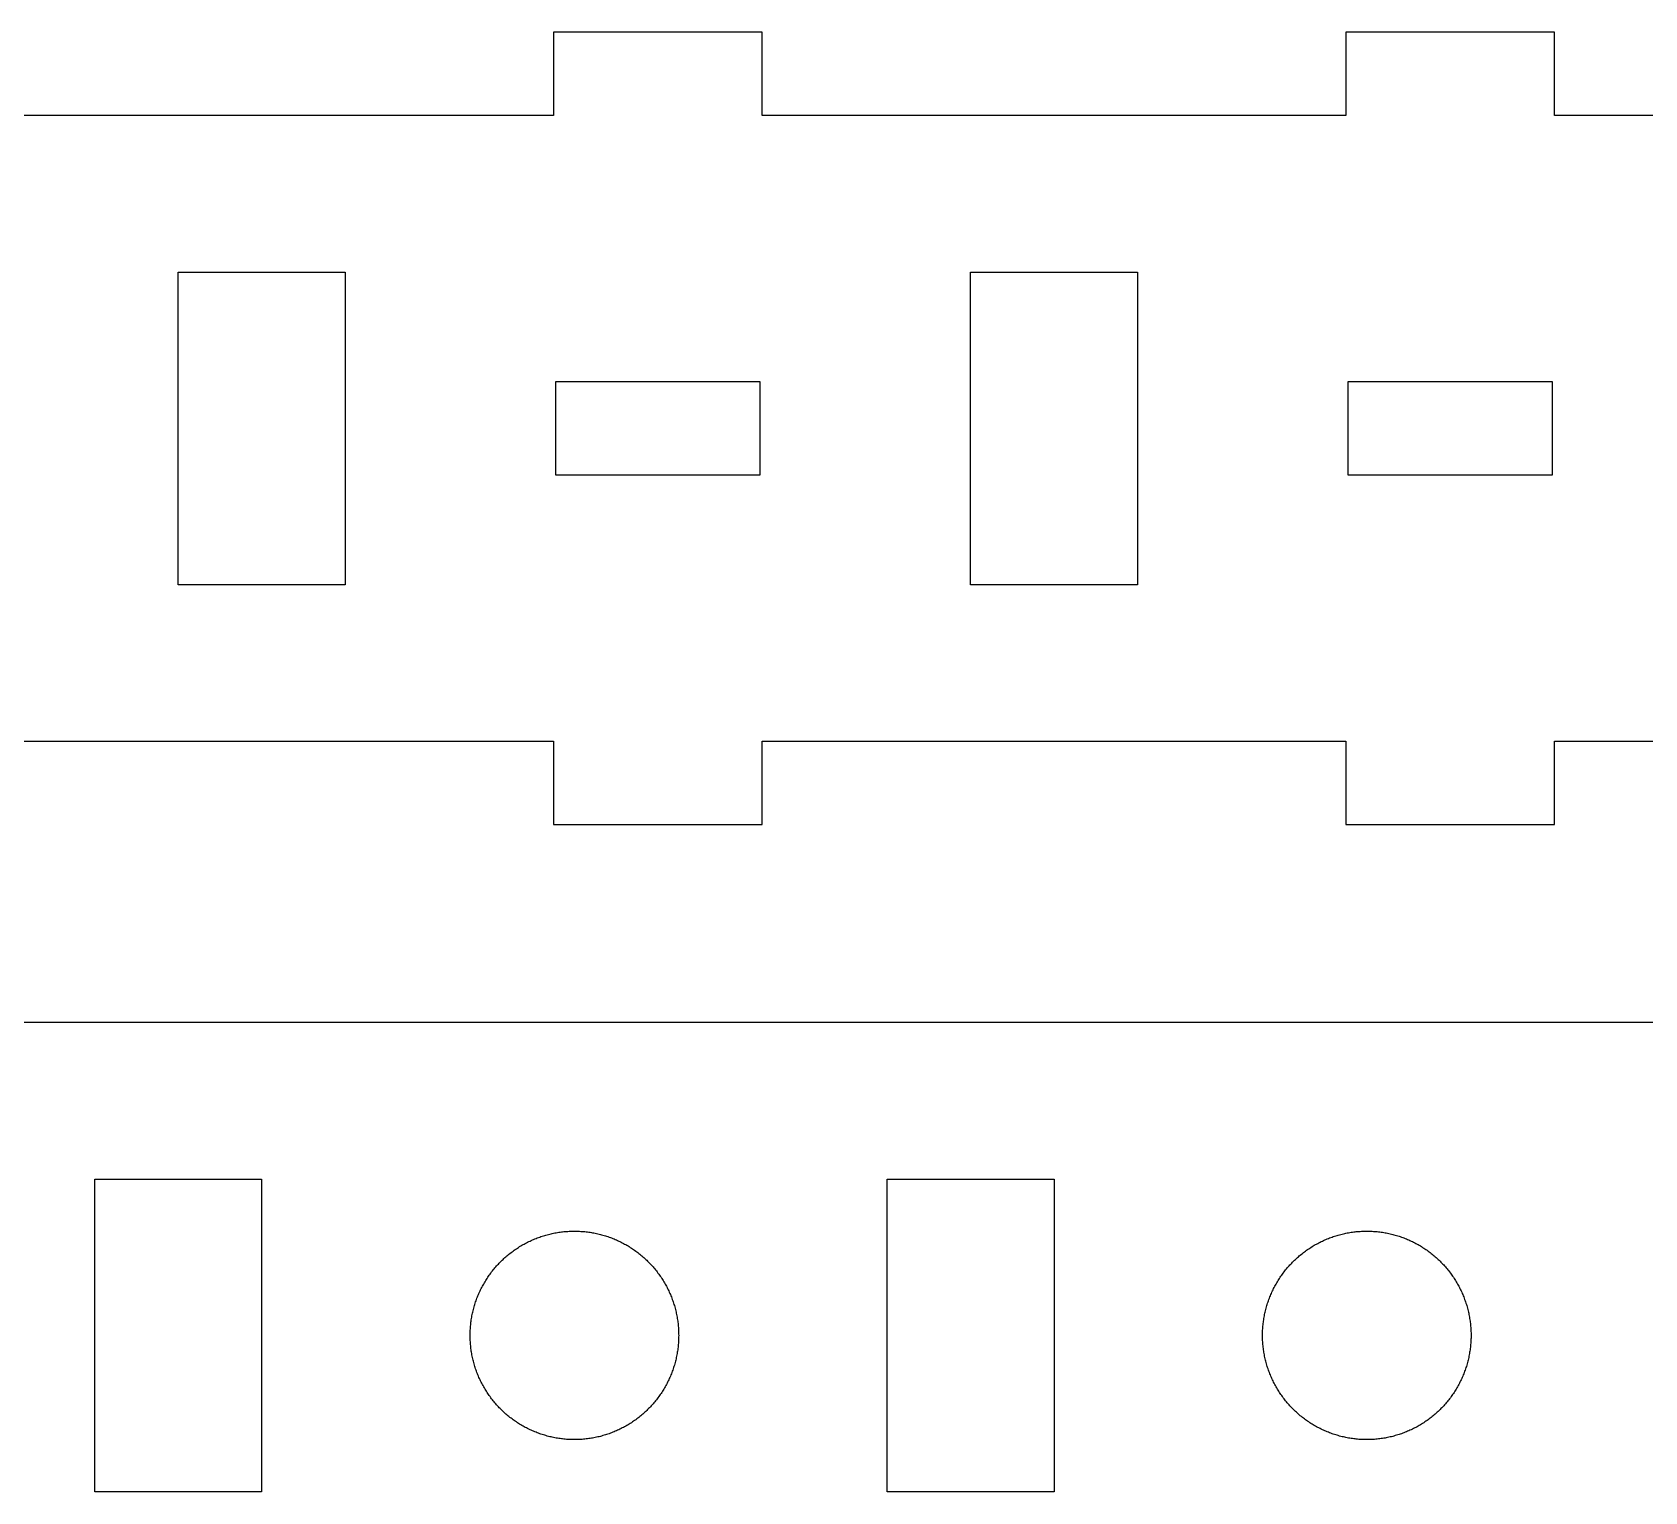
# Model space of a CAD drawing. Header units: metres. Extents: x -160 to 479, y -45 to 506.
# Drawn here: x -11 to 66.3, y 163.5 to 233.5 of the extents above; entities that cross this region are included whole.
import ezdxf

# ---------------------------------------------------------------- set-up
doc = ezdxf.new("R2010")
doc.units = ezdxf.units.M

msp = doc.modelspace()

# ---------------------------------------------------------------- linework, layer by layer
for p, q in [((24, 233.5), (14, 233.5)), ((14, 233.5), (14, 229.5)), ((24, 229.5), (24, 233.5)), ((62, 233.5), (52, 233.5)), ((52, 233.5), (52, 229.5)), ((62, 229.5), (62, 233.5)), ((14, 229.5), (-14, 229.5)), ((52, 229.5), (24, 229.5)), ((90, 229.5), (62, 229.5)), ((-4, 207), (-4, 222)), ((-4, 222), (4, 222)), ((4, 222), (4, 207)), ((34, 207), (34, 222)), ((34, 222), (42, 222)), ((42, 222), (42, 207)), ((14.11, 212.255), (14.11, 216.745)), ((14.11, 216.745), (23.89, 216.745)), ((23.89, 216.745), (23.89, 212.255)), ((52.11, 212.255), (52.11, 216.745)), ((52.11, 216.745), (61.89, 216.745)), ((61.89, 216.745), (61.89, 212.255)), ((23.89, 212.255), (14.11, 212.255)), ((61.89, 212.255), (52.11, 212.255)), ((4, 207), (-4, 207)), ((42, 207), (34, 207)), ((-14, 199.5), (14, 199.5)), ((14, 199.5), (14, 195.5)), ((24, 195.5), (24, 199.5)), ((24, 199.5), (52, 199.5)), ((52, 199.5), (52, 195.5)), ((62, 195.5), (62, 199.5)), ((62, 199.5), (90, 199.5)), ((14, 195.5), (24, 195.5)), ((52, 195.5), (62, 195.5)), ((152, 186), (-160, 186)), ((-8, 163.5), (-8, 178.5)), ((-8, 178.5), (0, 178.5)), ((0, 178.5), (0, 163.5)), ((30, 163.5), (30, 178.5)), ((30, 178.5), (38, 178.5)), ((38, 178.5), (38, 163.5)), ((12.8711, 175.524), (12.9281, 175.551)), ((12.9281, 175.551), (12.9855, 175.576)), ((12.9855, 175.576), (13.0431, 175.601)), ((13.0431, 175.601), (13.1011, 175.625)), ((13.1011, 175.625), (13.1594, 175.649)), ((13.1594, 175.649), (13.2179, 175.672)), ((13.2179, 175.672), (13.2768, 175.694)), ((13.2768, 175.694), (13.3359, 175.715)), ((13.3359, 175.715), (13.3953, 175.735)), ((13.3953, 175.735), (13.4549, 175.755)), ((13.4549, 175.755), (13.5148, 175.774)), ((13.5148, 175.774), (13.5749, 175.793)), ((13.5749, 175.793), (13.6352, 175.81)), ((13.6352, 175.81), (13.6958, 175.827)), ((13.6958, 175.827), (13.7565, 175.843)), ((13.7565, 175.843), (13.8175, 175.858)), ((13.8175, 175.858), (13.8786, 175.873)), ((13.8786, 175.873), (13.94, 175.886)), ((13.94, 175.886), (14.0014, 175.899)), ((14.0014, 175.899), (14.0631, 175.911)), ((14.0631, 175.911), (14.1249, 175.923)), ((14.1249, 175.923), (14.1868, 175.933)), ((14.1868, 175.933), (14.2489, 175.943)), ((14.2489, 175.943), (14.311, 175.952)), ((14.311, 175.952), (14.3733, 175.961)), ((14.3733, 175.961), (14.4357, 175.968)), ((14.4357, 175.968), (14.4982, 175.975)), ((14.4982, 175.975), (14.5607, 175.981)), ((14.5607, 175.981), (14.6234, 175.986)), ((14.6234, 175.986), (14.686, 175.99)), ((14.686, 175.99), (14.7488, 175.994)), ((14.7488, 175.994), (14.8115, 175.996)), ((14.8115, 175.996), (14.8743, 175.998)), ((14.8743, 175.998), (14.9372, 176)), ((14.9372, 176), (15, 176)), ((15, 176), (15.0628, 176)), ((15.0628, 176), (15.1256, 175.998)), ((15.1256, 175.998), (15.1884, 175.996)), ((15.1884, 175.996), (15.2512, 175.994)), ((15.2512, 175.994), (15.3139, 175.99)), ((15.3139, 175.99), (15.3766, 175.986)), ((15.3766, 175.986), (15.4393, 175.981)), ((15.4393, 175.981), (15.5018, 175.975)), ((15.5018, 175.975), (15.5643, 175.968)), ((15.5643, 175.968), (15.6267, 175.961)), ((15.6267, 175.961), (15.6889, 175.952)), ((15.6889, 175.952), (15.7511, 175.943)), ((15.7511, 175.943), (15.8132, 175.933)), ((15.8132, 175.933), (15.8751, 175.923)), ((15.8751, 175.923), (15.9369, 175.911)), ((15.9369, 175.911), (15.9985, 175.899)), ((15.9985, 175.899), (16.06, 175.886)), ((16.06, 175.886), (16.1214, 175.873)), ((16.1214, 175.873), (16.1825, 175.858)), ((16.1825, 175.858), (16.2434, 175.843)), ((16.2434, 175.843), (16.3042, 175.827)), ((16.3042, 175.827), (16.3647, 175.81)), ((16.3647, 175.81), (16.4251, 175.793)), ((16.4251, 175.793), (16.4852, 175.774)), ((16.4852, 175.774), (16.5451, 175.755)), ((16.5451, 175.755), (16.6047, 175.735)), ((16.6047, 175.735), (16.6641, 175.715)), ((16.6641, 175.715), (16.7232, 175.694)), ((16.7232, 175.694), (16.7821, 175.672)), ((16.7821, 175.672), (16.8406, 175.649)), ((16.8406, 175.649), (16.8989, 175.625)), ((16.8989, 175.625), (16.9569, 175.601)), ((16.9569, 175.601), (17.0145, 175.576)), ((17.0145, 175.576), (17.0719, 175.551)), ((17.0719, 175.551), (17.1289, 175.524)), ((50.8711, 175.524), (50.9281, 175.551)), ((50.9281, 175.551), (50.9855, 175.576)), ((50.9855, 175.576), (51.0431, 175.601)), ((51.0431, 175.601), (51.1011, 175.625)), ((51.1011, 175.625), (51.1594, 175.649)), ((51.1594, 175.649), (51.2179, 175.672)), ((51.2179, 175.672), (51.2768, 175.694)), ((51.2768, 175.694), (51.3359, 175.715)), ((51.3359, 175.715), (51.3953, 175.735)), ((51.3953, 175.735), (51.4549, 175.755)), ((51.4549, 175.755), (51.5148, 175.774)), ((51.5148, 175.774), (51.5749, 175.793)), ((51.5749, 175.793), (51.6352, 175.81)), ((51.6352, 175.81), (51.6958, 175.827)), ((51.6958, 175.827), (51.7565, 175.843)), ((51.7565, 175.843), (51.8175, 175.858)), ((51.8175, 175.858), (51.8786, 175.873)), ((51.8786, 175.873), (51.94, 175.886)), ((51.94, 175.886), (52.0014, 175.899)), ((52.0014, 175.899), (52.0631, 175.911)), ((52.0631, 175.911), (52.1249, 175.923)), ((52.1249, 175.923), (52.1868, 175.933)), ((52.1868, 175.933), (52.2489, 175.943)), ((52.2489, 175.943), (52.311, 175.952)), ((52.311, 175.952), (52.3733, 175.961)), ((52.3733, 175.961), (52.4357, 175.968)), ((52.4357, 175.968), (52.4982, 175.975)), ((52.4982, 175.975), (52.5607, 175.981)), ((52.5607, 175.981), (52.6234, 175.986)), ((52.6234, 175.986), (52.686, 175.99)), ((52.686, 175.99), (52.7488, 175.994)), ((52.7488, 175.994), (52.8115, 175.996)), ((52.8115, 175.996), (52.8743, 175.998)), ((52.8743, 175.998), (52.9372, 176)), ((52.9372, 176), (53, 176)), ((53, 176), (53.0628, 176)), ((53.0628, 176), (53.1256, 175.998)), ((53.1256, 175.998), (53.1884, 175.996)), ((53.1884, 175.996), (53.2512, 175.994)), ((53.2512, 175.994), (53.3139, 175.99)), ((53.3139, 175.99), (53.3766, 175.986)), ((53.3766, 175.986), (53.4393, 175.981)), ((53.4393, 175.981), (53.5018, 175.975)), ((53.5018, 175.975), (53.5643, 175.968)), ((53.5643, 175.968), (53.6267, 175.961)), ((53.6267, 175.961), (53.6889, 175.952)), ((53.6889, 175.952), (53.7511, 175.943)), ((53.7511, 175.943), (53.8132, 175.933)), ((53.8132, 175.933), (53.8751, 175.923)), ((53.8751, 175.923), (53.9369, 175.911)), ((53.9369, 175.911), (53.9985, 175.899)), ((53.9985, 175.899), (54.06, 175.886)), ((54.06, 175.886), (54.1214, 175.873)), ((54.1214, 175.873), (54.1825, 175.858)), ((54.1825, 175.858), (54.2434, 175.843)), ((54.2434, 175.843), (54.3042, 175.827)), ((54.3042, 175.827), (54.3647, 175.81)), ((54.3647, 175.81), (54.4251, 175.793)), ((54.4251, 175.793), (54.4852, 175.774)), ((54.4852, 175.774), (54.5451, 175.755)), ((54.5451, 175.755), (54.6047, 175.735)), ((54.6047, 175.735), (54.6641, 175.715)), ((54.6641, 175.715), (54.7232, 175.694)), ((54.7232, 175.694), (54.7821, 175.672)), ((54.7821, 175.672), (54.8406, 175.649)), ((54.8406, 175.649), (54.8989, 175.625)), ((54.8989, 175.625), (54.9569, 175.601)), ((54.9569, 175.601), (55.0145, 175.576)), ((55.0145, 175.576), (55.0719, 175.551)), ((55.0719, 175.551), (55.1289, 175.524)), ((11.6699, 174.73), (11.7171, 174.771)), ((11.7171, 174.771), (11.7647, 174.812)), ((11.7647, 174.812), (11.8129, 174.853)), ((11.8129, 174.853), (11.8615, 174.892)), ((11.8615, 174.892), (11.9107, 174.931)), ((11.9107, 174.931), (11.9603, 174.97)), ((11.9603, 174.97), (12.0105, 175.008)), ((12.0105, 175.008), (12.0611, 175.045)), ((12.0611, 175.045), (12.1121, 175.082)), ((12.1121, 175.082), (12.1637, 175.118)), ((12.1637, 175.118), (12.2156, 175.153)), ((12.2156, 175.153), (12.268, 175.188)), ((12.268, 175.188), (12.3209, 175.222)), ((12.3209, 175.222), (12.3741, 175.255)), ((12.3741, 175.255), (12.4278, 175.288)), ((12.4278, 175.288), (12.4819, 175.32)), ((12.4819, 175.32), (12.5364, 175.351)), ((12.5364, 175.351), (12.5912, 175.382)), ((12.5912, 175.382), (12.6465, 175.411)), ((12.6465, 175.411), (12.7021, 175.441)), ((12.7021, 175.441), (12.7581, 175.469)), ((12.7581, 175.469), (12.8144, 175.497)), ((12.8144, 175.497), (12.8711, 175.524)), ((17.1289, 175.524), (17.1856, 175.497)), ((17.1856, 175.497), (17.2419, 175.469)), ((17.2419, 175.469), (17.2979, 175.441)), ((17.2979, 175.441), (17.3535, 175.411)), ((17.3535, 175.411), (17.4088, 175.382)), ((17.4088, 175.382), (17.4636, 175.351)), ((17.4636, 175.351), (17.5181, 175.32)), ((17.5181, 175.32), (17.5722, 175.288)), ((17.5722, 175.288), (17.6259, 175.255)), ((17.6259, 175.255), (17.6791, 175.222)), ((17.6791, 175.222), (17.732, 175.188)), ((17.732, 175.188), (17.7844, 175.153)), ((17.7844, 175.153), (17.8363, 175.118)), ((17.8363, 175.118), (17.8879, 175.082)), ((17.8879, 175.082), (17.9389, 175.045)), ((17.9389, 175.045), (17.9895, 175.008)), ((17.9895, 175.008), (18.0396, 174.97)), ((18.0396, 174.97), (18.0893, 174.931)), ((18.0893, 174.931), (18.1384, 174.892)), ((18.1384, 174.892), (18.1871, 174.853)), ((18.1871, 174.853), (18.2353, 174.812)), ((18.2353, 174.812), (18.2829, 174.771)), ((18.2829, 174.771), (18.33, 174.73)), ((49.6699, 174.73), (49.7171, 174.771)), ((49.7171, 174.771), (49.7647, 174.812)), ((49.7647, 174.812), (49.8129, 174.853)), ((49.8129, 174.853), (49.8615, 174.892)), ((49.8615, 174.892), (49.9107, 174.931)), ((49.9107, 174.931), (49.9603, 174.97)), ((49.9603, 174.97), (50.0105, 175.008)), ((50.0105, 175.008), (50.0611, 175.045)), ((50.0611, 175.045), (50.1121, 175.082)), ((50.1121, 175.082), (50.1637, 175.118)), ((50.1637, 175.118), (50.2156, 175.153)), ((50.2156, 175.153), (50.268, 175.188)), ((50.268, 175.188), (50.3209, 175.222)), ((50.3209, 175.222), (50.3741, 175.255)), ((50.3741, 175.255), (50.4278, 175.288)), ((50.4278, 175.288), (50.4819, 175.32)), ((50.4819, 175.32), (50.5364, 175.351)), ((50.5364, 175.351), (50.5912, 175.382)), ((50.5912, 175.382), (50.6465, 175.411)), ((50.6465, 175.411), (50.7021, 175.441)), ((50.7021, 175.441), (50.7581, 175.469)), ((50.7581, 175.469), (50.8144, 175.497)), ((50.8144, 175.497), (50.8711, 175.524)), ((55.1289, 175.524), (55.1856, 175.497)), ((55.1856, 175.497), (55.2419, 175.469)), ((55.2419, 175.469), (55.2979, 175.441)), ((55.2979, 175.441), (55.3535, 175.411)), ((55.3535, 175.411), (55.4088, 175.382)), ((55.4088, 175.382), (55.4636, 175.351)), ((55.4636, 175.351), (55.5181, 175.32)), ((55.5181, 175.32), (55.5722, 175.288)), ((55.5722, 175.288), (55.6259, 175.255)), ((55.6259, 175.255), (55.6791, 175.222)), ((55.6791, 175.222), (55.732, 175.188)), ((55.732, 175.188), (55.7844, 175.153)), ((55.7844, 175.153), (55.8363, 175.118)), ((55.8363, 175.118), (55.8879, 175.082)), ((55.8879, 175.082), (55.9389, 175.045)), ((55.9389, 175.045), (55.9895, 175.008)), ((55.9895, 175.008), (56.0396, 174.97)), ((56.0396, 174.97), (56.0893, 174.931)), ((56.0893, 174.931), (56.1384, 174.892)), ((56.1384, 174.892), (56.1871, 174.853)), ((56.1871, 174.853), (56.2353, 174.812)), ((56.2353, 174.812), (56.2829, 174.771)), ((56.2829, 174.771), (56.33, 174.73)), ((10.9922, 173.99), (11.03, 174.04)), ((11.03, 174.04), (11.0686, 174.089)), ((11.0686, 174.089), (11.1077, 174.138)), ((11.1077, 174.138), (11.1474, 174.187)), ((11.1474, 174.187), (11.1878, 174.235)), ((11.1878, 174.235), (11.2287, 174.283)), ((11.2287, 174.283), (11.2703, 174.33)), ((11.2703, 174.33), (11.3124, 174.377)), ((11.3124, 174.377), (11.3551, 174.423)), ((11.3551, 174.423), (11.3985, 174.468)), ((11.3985, 174.468), (11.4423, 174.513)), ((11.4423, 174.513), (11.4867, 174.558)), ((11.4867, 174.558), (11.5317, 174.602)), ((11.5317, 174.602), (11.5773, 174.645)), ((11.5773, 174.645), (11.6233, 174.688)), ((11.6233, 174.688), (11.6699, 174.73)), ((18.33, 174.73), (18.3767, 174.688)), ((18.3767, 174.688), (18.4227, 174.645)), ((18.4227, 174.645), (18.4683, 174.602)), ((18.4683, 174.602), (18.5132, 174.558)), ((18.5132, 174.558), (18.5577, 174.513)), ((18.5577, 174.513), (18.6015, 174.468)), ((18.6015, 174.468), (18.6448, 174.423)), ((18.6448, 174.423), (18.6876, 174.377)), ((18.6876, 174.377), (18.7297, 174.33)), ((18.7297, 174.33), (18.7713, 174.283)), ((18.7713, 174.283), (18.8122, 174.235)), ((18.8122, 174.235), (18.8526, 174.187)), ((18.8526, 174.187), (18.8923, 174.138)), ((18.8923, 174.138), (18.9314, 174.089)), ((18.9314, 174.089), (18.9699, 174.04)), ((18.9699, 174.04), (19.0078, 173.99)), ((48.9922, 173.99), (49.03, 174.04)), ((49.03, 174.04), (49.0686, 174.089)), ((49.0686, 174.089), (49.1077, 174.138)), ((49.1077, 174.138), (49.1474, 174.187)), ((49.1474, 174.187), (49.1878, 174.235)), ((49.1878, 174.235), (49.2287, 174.283)), ((49.2287, 174.283), (49.2703, 174.33)), ((49.2703, 174.33), (49.3124, 174.377)), ((49.3124, 174.377), (49.3551, 174.423)), ((49.3551, 174.423), (49.3985, 174.468)), ((49.3985, 174.468), (49.4423, 174.513)), ((49.4423, 174.513), (49.4867, 174.558)), ((49.4867, 174.558), (49.5317, 174.602)), ((49.5317, 174.602), (49.5773, 174.645)), ((49.5773, 174.645), (49.6233, 174.688)), ((49.6233, 174.688), (49.6699, 174.73)), ((56.33, 174.73), (56.3767, 174.688)), ((56.3767, 174.688), (56.4227, 174.645)), ((56.4227, 174.645), (56.4683, 174.602)), ((56.4683, 174.602), (56.5132, 174.558)), ((56.5132, 174.558), (56.5577, 174.513)), ((56.5577, 174.513), (56.6015, 174.468)), ((56.6015, 174.468), (56.6448, 174.423)), ((56.6448, 174.423), (56.6876, 174.377)), ((56.6876, 174.377), (56.7297, 174.33)), ((56.7297, 174.33), (56.7713, 174.283)), ((56.7713, 174.283), (56.8122, 174.235)), ((56.8122, 174.235), (56.8526, 174.187)), ((56.8526, 174.187), (56.8923, 174.138)), ((56.8923, 174.138), (56.9314, 174.089)), ((56.9314, 174.089), (56.9699, 174.04)), ((56.9699, 174.04), (57.0078, 173.99)), ((10.503, 173.186), (10.5308, 173.242)), ((10.5308, 173.242), (10.5593, 173.298)), ((10.5593, 173.298), (10.5885, 173.354)), ((10.5885, 173.354), (10.6185, 173.409)), ((10.6185, 173.409), (10.6491, 173.464)), ((10.6491, 173.464), (10.6804, 173.518)), ((10.6804, 173.518), (10.7124, 173.572)), ((10.7124, 173.572), (10.745, 173.626)), ((10.745, 173.626), (10.7784, 173.679)), ((10.7784, 173.679), (10.8123, 173.732)), ((10.8123, 173.732), (10.847, 173.784)), ((10.847, 173.784), (10.8823, 173.836)), ((10.8823, 173.836), (10.9183, 173.888)), ((10.9183, 173.888), (10.9549, 173.939)), ((10.9549, 173.939), (10.9922, 173.99)), ((19.0078, 173.99), (19.0451, 173.939)), ((19.0451, 173.939), (19.0817, 173.888)), ((19.0817, 173.888), (19.1177, 173.836)), ((19.1177, 173.836), (19.153, 173.784)), ((19.153, 173.784), (19.1876, 173.732)), ((19.1876, 173.732), (19.2216, 173.679)), ((19.2216, 173.679), (19.255, 173.626)), ((19.255, 173.626), (19.2876, 173.572)), ((19.2876, 173.572), (19.3196, 173.518)), ((19.3196, 173.518), (19.3509, 173.464)), ((19.3509, 173.464), (19.3815, 173.409)), ((19.3815, 173.409), (19.4115, 173.354)), ((19.4115, 173.354), (19.4407, 173.298)), ((19.4407, 173.298), (19.4692, 173.242)), ((19.4692, 173.242), (19.497, 173.186)), ((48.503, 173.186), (48.5308, 173.242)), ((48.5308, 173.242), (48.5593, 173.298)), ((48.5593, 173.298), (48.5885, 173.354)), ((48.5885, 173.354), (48.6185, 173.409)), ((48.6185, 173.409), (48.6491, 173.464)), ((48.6491, 173.464), (48.6804, 173.518)), ((48.6804, 173.518), (48.7124, 173.572)), ((48.7124, 173.572), (48.745, 173.626)), ((48.745, 173.626), (48.7784, 173.679)), ((48.7784, 173.679), (48.8123, 173.732)), ((48.8123, 173.732), (48.847, 173.784)), ((48.847, 173.784), (48.8823, 173.836)), ((48.8823, 173.836), (48.9183, 173.888)), ((48.9183, 173.888), (48.9549, 173.939)), ((48.9549, 173.939), (48.9922, 173.99)), ((57.0078, 173.99), (57.0451, 173.939)), ((57.0451, 173.939), (57.0817, 173.888)), ((57.0817, 173.888), (57.1177, 173.836)), ((57.1177, 173.836), (57.153, 173.784)), ((57.153, 173.784), (57.1876, 173.732)), ((57.1876, 173.732), (57.2216, 173.679)), ((57.2216, 173.679), (57.255, 173.626)), ((57.255, 173.626), (57.2876, 173.572)), ((57.2876, 173.572), (57.3196, 173.518)), ((57.3196, 173.518), (57.3509, 173.464)), ((57.3509, 173.464), (57.3815, 173.409)), ((57.3815, 173.409), (57.4115, 173.354)), ((57.4115, 173.354), (57.4407, 173.298)), ((57.4407, 173.298), (57.4692, 173.242)), ((57.4692, 173.242), (57.497, 173.186)), ((10.2074, 172.425), (10.2257, 172.485)), ((10.2257, 172.485), (10.2447, 172.545)), ((10.2447, 172.545), (10.2645, 172.605)), ((10.2645, 172.605), (10.285, 172.664)), ((10.285, 172.664), (10.3063, 172.723)), ((10.3063, 172.723), (10.3284, 172.782)), ((10.3284, 172.782), (10.3511, 172.841)), ((10.3511, 172.841), (10.3746, 172.899)), ((10.3746, 172.899), (10.3988, 172.957)), ((10.3988, 172.957), (10.4238, 173.015)), ((10.4238, 173.015), (10.4495, 173.072)), ((10.4495, 173.072), (10.4759, 173.129)), ((10.4759, 173.129), (10.503, 173.186)), ((19.497, 173.186), (19.5241, 173.129)), ((19.5241, 173.129), (19.5505, 173.072)), ((19.5505, 173.072), (19.5762, 173.015)), ((19.5762, 173.015), (19.6012, 172.957)), ((19.6012, 172.957), (19.6254, 172.899)), ((19.6254, 172.899), (19.6489, 172.841)), ((19.6489, 172.841), (19.6716, 172.782)), ((19.6716, 172.782), (19.6937, 172.723)), ((19.6937, 172.723), (19.715, 172.664)), ((19.715, 172.664), (19.7355, 172.605)), ((19.7355, 172.605), (19.7553, 172.545)), ((19.7553, 172.545), (19.7743, 172.485)), ((19.7743, 172.485), (19.7926, 172.425)), ((48.2074, 172.425), (48.2257, 172.485)), ((48.2257, 172.485), (48.2447, 172.545)), ((48.2447, 172.545), (48.2645, 172.605)), ((48.2645, 172.605), (48.285, 172.664)), ((48.285, 172.664), (48.3063, 172.723)), ((48.3063, 172.723), (48.3284, 172.782)), ((48.3284, 172.782), (48.3511, 172.841)), ((48.3511, 172.841), (48.3746, 172.899)), ((48.3746, 172.899), (48.3988, 172.957)), ((48.3988, 172.957), (48.4238, 173.015)), ((48.4238, 173.015), (48.4495, 173.072)), ((48.4495, 173.072), (48.4759, 173.129)), ((48.4759, 173.129), (48.503, 173.186)), ((57.497, 173.186), (57.5241, 173.129)), ((57.5241, 173.129), (57.5505, 173.072)), ((57.5505, 173.072), (57.5762, 173.015)), ((57.5762, 173.015), (57.6012, 172.957)), ((57.6012, 172.957), (57.6254, 172.899)), ((57.6254, 172.899), (57.6489, 172.841)), ((57.6489, 172.841), (57.6716, 172.782)), ((57.6716, 172.782), (57.6937, 172.723)), ((57.6937, 172.723), (57.715, 172.664)), ((57.715, 172.664), (57.7355, 172.605)), ((57.7355, 172.605), (57.7553, 172.545)), ((57.7553, 172.545), (57.7743, 172.485)), ((57.7743, 172.485), (57.7926, 172.425)), ((10.0394, 171.627), (10.0477, 171.689)), ((10.0477, 171.689), (10.0567, 171.751)), ((10.0567, 171.751), (10.0666, 171.813)), ((10.0666, 171.813), (10.0772, 171.875)), ((10.0772, 171.875), (10.0886, 171.937)), ((10.0886, 171.937), (10.1007, 171.999)), ((10.1007, 171.999), (10.1136, 172.06)), ((10.1136, 172.06), (10.1274, 172.121)), ((10.1274, 172.121), (10.1418, 172.182)), ((10.1418, 172.182), (10.1571, 172.243)), ((10.1571, 172.243), (10.1731, 172.304)), ((10.1731, 172.304), (10.1898, 172.365)), ((10.1898, 172.365), (10.2074, 172.425)), ((19.7926, 172.425), (19.8101, 172.365)), ((19.8101, 172.365), (19.8269, 172.304)), ((19.8269, 172.304), (19.8429, 172.243)), ((19.8429, 172.243), (19.8582, 172.182)), ((19.8582, 172.182), (19.8726, 172.121)), ((19.8726, 172.121), (19.8863, 172.06)), ((19.8863, 172.06), (19.8993, 171.999)), ((19.8993, 171.999), (19.9114, 171.937)), ((19.9114, 171.937), (19.9228, 171.875)), ((19.9228, 171.875), (19.9334, 171.813)), ((19.9334, 171.813), (19.9433, 171.751)), ((19.9433, 171.751), (19.9523, 171.689)), ((19.9523, 171.689), (19.9606, 171.627)), ((48.0394, 171.627), (48.0477, 171.689)), ((48.0477, 171.689), (48.0567, 171.751)), ((48.0567, 171.751), (48.0666, 171.813)), ((48.0666, 171.813), (48.0772, 171.875)), ((48.0772, 171.875), (48.0886, 171.937)), ((48.0886, 171.937), (48.1007, 171.999)), ((48.1007, 171.999), (48.1136, 172.06)), ((48.1136, 172.06), (48.1274, 172.121)), ((48.1274, 172.121), (48.1418, 172.182)), ((48.1418, 172.182), (48.1571, 172.243)), ((48.1571, 172.243), (48.1731, 172.304)), ((48.1731, 172.304), (48.1898, 172.365)), ((48.1898, 172.365), (48.2074, 172.425)), ((57.7926, 172.425), (57.8101, 172.365)), ((57.8101, 172.365), (57.8269, 172.304)), ((57.8269, 172.304), (57.8429, 172.243)), ((57.8429, 172.243), (57.8582, 172.182)), ((57.8582, 172.182), (57.8726, 172.121)), ((57.8726, 172.121), (57.8863, 172.06)), ((57.8863, 172.06), (57.8993, 171.999)), ((57.8993, 171.999), (57.9114, 171.937)), ((57.9114, 171.937), (57.9228, 171.875)), ((57.9228, 171.875), (57.9334, 171.813)), ((57.9334, 171.813), (57.9433, 171.751)), ((57.9433, 171.751), (57.9523, 171.689)), ((57.9523, 171.689), (57.9606, 171.627)), ((10, 171), (10.0004, 171.063)), ((10.0004, 170.937), (10, 171)), ((10.0004, 171.063), (10.0016, 171.126)), ((10.0016, 170.874), (10.0004, 170.937)), ((10.0016, 171.126), (10.0035, 171.188)), ((10.0035, 171.188), (10.0063, 171.251)), ((10.0063, 171.251), (10.0099, 171.314)), ((10.0099, 171.314), (10.0142, 171.377)), ((10.0142, 171.377), (10.0193, 171.439)), ((10.0193, 171.439), (10.0252, 171.502)), ((10.0252, 171.502), (10.0319, 171.564)), ((10.0319, 171.564), (10.0394, 171.627)), ((19.9606, 171.627), (19.968, 171.564)), ((19.968, 171.564), (19.9747, 171.502)), ((19.9747, 171.502), (19.9807, 171.439)), ((19.9807, 171.439), (19.9858, 171.377)), ((19.9858, 171.377), (19.9901, 171.314)), ((19.9901, 171.314), (19.9937, 171.251)), ((19.9937, 171.251), (19.9964, 171.188)), ((19.9964, 171.188), (19.9984, 171.126)), ((19.9984, 171.126), (19.9996, 171.063)), ((19.9996, 170.937), (19.9984, 170.874)), ((19.9996, 171.063), (20, 171)), ((20, 171), (19.9996, 170.937)), ((48, 171), (48.0004, 171.063)), ((48.0004, 170.937), (48, 171)), ((48.0004, 171.063), (48.0016, 171.126)), ((48.0016, 170.874), (48.0004, 170.937)), ((48.0016, 171.126), (48.0035, 171.188)), ((48.0035, 171.188), (48.0063, 171.251)), ((48.0063, 171.251), (48.0099, 171.314)), ((48.0099, 171.314), (48.0142, 171.377)), ((48.0142, 171.377), (48.0193, 171.439)), ((48.0193, 171.439), (48.0252, 171.502)), ((48.0252, 171.502), (48.0319, 171.564)), ((48.0319, 171.564), (48.0394, 171.627)), ((57.9606, 171.627), (57.968, 171.564)), ((57.968, 171.564), (57.9747, 171.502)), ((57.9747, 171.502), (57.9807, 171.439)), ((57.9807, 171.439), (57.9858, 171.377)), ((57.9858, 171.377), (57.9901, 171.314)), ((57.9901, 171.314), (57.9937, 171.251)), ((57.9937, 171.251), (57.9964, 171.188)), ((57.9964, 171.188), (57.9984, 171.126)), ((57.9984, 171.126), (57.9996, 171.063)), ((57.9996, 170.937), (57.9984, 170.874)), ((57.9996, 171.063), (58, 171)), ((58, 171), (57.9996, 170.937)), ((10.0035, 170.812), (10.0016, 170.874)), ((10.0063, 170.749), (10.0035, 170.812)), ((10.0099, 170.686), (10.0063, 170.749)), ((10.0142, 170.623), (10.0099, 170.686)), ((10.0193, 170.561), (10.0142, 170.623)), ((10.0252, 170.498), (10.0193, 170.561)), ((10.0319, 170.436), (10.0252, 170.498)), ((10.0394, 170.373), (10.0319, 170.436)), ((10.0477, 170.311), (10.0394, 170.373)), ((10.0567, 170.249), (10.0477, 170.311)), ((10.0666, 170.187), (10.0567, 170.249)), ((10.0772, 170.125), (10.0666, 170.187)), ((19.9334, 170.187), (19.9228, 170.125)), ((19.9433, 170.249), (19.9334, 170.187)), ((19.9523, 170.311), (19.9433, 170.249)), ((19.9606, 170.373), (19.9523, 170.311)), ((19.968, 170.436), (19.9606, 170.373)), ((19.9747, 170.498), (19.968, 170.436)), ((19.9807, 170.561), (19.9747, 170.498)), ((19.9858, 170.623), (19.9807, 170.561)), ((19.9901, 170.686), (19.9858, 170.623)), ((19.9937, 170.749), (19.9901, 170.686)), ((19.9964, 170.812), (19.9937, 170.749)), ((19.9984, 170.874), (19.9964, 170.812)), ((48.0035, 170.812), (48.0016, 170.874)), ((48.0063, 170.749), (48.0035, 170.812)), ((48.0099, 170.686), (48.0063, 170.749)), ((48.0142, 170.623), (48.0099, 170.686)), ((48.0193, 170.561), (48.0142, 170.623)), ((48.0252, 170.498), (48.0193, 170.561)), ((48.0319, 170.436), (48.0252, 170.498)), ((48.0394, 170.373), (48.0319, 170.436)), ((48.0477, 170.311), (48.0394, 170.373)), ((48.0567, 170.249), (48.0477, 170.311)), ((48.0666, 170.187), (48.0567, 170.249)), ((48.0772, 170.125), (48.0666, 170.187)), ((57.9334, 170.187), (57.9228, 170.125)), ((57.9433, 170.249), (57.9334, 170.187)), ((57.9523, 170.311), (57.9433, 170.249)), ((57.9606, 170.373), (57.9523, 170.311)), ((57.968, 170.436), (57.9606, 170.373)), ((57.9747, 170.498), (57.968, 170.436)), ((57.9807, 170.561), (57.9747, 170.498)), ((57.9858, 170.623), (57.9807, 170.561)), ((57.9901, 170.686), (57.9858, 170.623)), ((57.9937, 170.749), (57.9901, 170.686)), ((57.9964, 170.812), (57.9937, 170.749)), ((57.9984, 170.874), (57.9964, 170.812)), ((10.0886, 170.063), (10.0772, 170.125)), ((10.1007, 170.001), (10.0886, 170.063)), ((10.1136, 169.94), (10.1007, 170.001)), ((10.1274, 169.879), (10.1136, 169.94)), ((10.1418, 169.818), (10.1274, 169.879)), ((10.1571, 169.757), (10.1418, 169.818)), ((10.1731, 169.696), (10.1571, 169.757)), ((10.1898, 169.635), (10.1731, 169.696)), ((10.2074, 169.575), (10.1898, 169.635)), ((10.2257, 169.515), (10.2074, 169.575)), ((10.2447, 169.455), (10.2257, 169.515)), ((10.2645, 169.395), (10.2447, 169.455)), ((10.285, 169.336), (10.2645, 169.395)), ((19.7355, 169.395), (19.715, 169.336)), ((19.7553, 169.455), (19.7355, 169.395)), ((19.7743, 169.515), (19.7553, 169.455)), ((19.7926, 169.575), (19.7743, 169.515)), ((19.8101, 169.635), (19.7926, 169.575)), ((19.8269, 169.696), (19.8101, 169.635)), ((19.8429, 169.757), (19.8269, 169.696)), ((19.8582, 169.818), (19.8429, 169.757)), ((19.8726, 169.879), (19.8582, 169.818)), ((19.8863, 169.94), (19.8726, 169.879)), ((19.8993, 170.001), (19.8863, 169.94)), ((19.9114, 170.063), (19.8993, 170.001)), ((19.9228, 170.125), (19.9114, 170.063)), ((48.0886, 170.063), (48.0772, 170.125)), ((48.1007, 170.001), (48.0886, 170.063)), ((48.1136, 169.94), (48.1007, 170.001)), ((48.1274, 169.879), (48.1136, 169.94)), ((48.1418, 169.818), (48.1274, 169.879)), ((48.1571, 169.757), (48.1418, 169.818)), ((48.1731, 169.696), (48.1571, 169.757)), ((48.1898, 169.635), (48.1731, 169.696)), ((48.2074, 169.575), (48.1898, 169.635)), ((48.2257, 169.515), (48.2074, 169.575)), ((48.2447, 169.455), (48.2257, 169.515)), ((48.2645, 169.395), (48.2447, 169.455)), ((48.285, 169.336), (48.2645, 169.395)), ((57.7355, 169.395), (57.715, 169.336)), ((57.7553, 169.455), (57.7355, 169.395)), ((57.7743, 169.515), (57.7553, 169.455)), ((57.7926, 169.575), (57.7743, 169.515)), ((57.8101, 169.635), (57.7926, 169.575)), ((57.8269, 169.696), (57.8101, 169.635)), ((57.8429, 169.757), (57.8269, 169.696)), ((57.8582, 169.818), (57.8429, 169.757)), ((57.8726, 169.879), (57.8582, 169.818)), ((57.8863, 169.94), (57.8726, 169.879)), ((57.8993, 170.001), (57.8863, 169.94)), ((57.9114, 170.063), (57.8993, 170.001)), ((57.9228, 170.125), (57.9114, 170.063)), ((10.3063, 169.277), (10.285, 169.336)), ((10.3284, 169.218), (10.3063, 169.277)), ((10.3511, 169.159), (10.3284, 169.218)), ((10.3746, 169.101), (10.3511, 169.159)), ((10.3988, 169.043), (10.3746, 169.101)), ((10.4238, 168.985), (10.3988, 169.043)), ((10.4495, 168.928), (10.4238, 168.985)), ((10.4759, 168.871), (10.4495, 168.928)), ((10.503, 168.814), (10.4759, 168.871)), ((10.5308, 168.758), (10.503, 168.814)), ((10.5593, 168.702), (10.5308, 168.758)), ((10.5885, 168.646), (10.5593, 168.702)), ((10.6185, 168.591), (10.5885, 168.646)), ((10.6491, 168.536), (10.6185, 168.591)), ((19.3815, 168.591), (19.3509, 168.536)), ((19.4115, 168.646), (19.3815, 168.591)), ((19.4407, 168.702), (19.4115, 168.646)), ((19.4692, 168.758), (19.4407, 168.702)), ((19.497, 168.814), (19.4692, 168.758)), ((19.5241, 168.871), (19.497, 168.814)), ((19.5505, 168.928), (19.5241, 168.871)), ((19.5762, 168.985), (19.5505, 168.928)), ((19.6012, 169.043), (19.5762, 168.985)), ((19.6254, 169.101), (19.6012, 169.043)), ((19.6489, 169.159), (19.6254, 169.101)), ((19.6716, 169.218), (19.6489, 169.159)), ((19.6937, 169.277), (19.6716, 169.218)), ((19.715, 169.336), (19.6937, 169.277)), ((48.3063, 169.277), (48.285, 169.336)), ((48.3284, 169.218), (48.3063, 169.277)), ((48.3511, 169.159), (48.3284, 169.218)), ((48.3746, 169.101), (48.3511, 169.159)), ((48.3988, 169.043), (48.3746, 169.101)), ((48.4238, 168.985), (48.3988, 169.043)), ((48.4495, 168.928), (48.4238, 168.985)), ((48.4759, 168.871), (48.4495, 168.928)), ((48.503, 168.814), (48.4759, 168.871)), ((48.5308, 168.758), (48.503, 168.814)), ((48.5593, 168.702), (48.5308, 168.758)), ((48.5885, 168.646), (48.5593, 168.702)), ((48.6185, 168.591), (48.5885, 168.646)), ((48.6491, 168.536), (48.6185, 168.591)), ((57.3815, 168.591), (57.3509, 168.536)), ((57.4115, 168.646), (57.3815, 168.591)), ((57.4407, 168.702), (57.4115, 168.646)), ((57.4692, 168.758), (57.4407, 168.702)), ((57.497, 168.814), (57.4692, 168.758)), ((57.5241, 168.871), (57.497, 168.814)), ((57.5505, 168.928), (57.5241, 168.871)), ((57.5762, 168.985), (57.5505, 168.928)), ((57.6012, 169.043), (57.5762, 168.985)), ((57.6254, 169.101), (57.6012, 169.043)), ((57.6489, 169.159), (57.6254, 169.101)), ((57.6716, 169.218), (57.6489, 169.159)), ((57.6937, 169.277), (57.6716, 169.218)), ((57.715, 169.336), (57.6937, 169.277)), ((10.6804, 168.482), (10.6491, 168.536)), ((10.7124, 168.428), (10.6804, 168.482)), ((10.745, 168.374), (10.7124, 168.428)), ((10.7784, 168.321), (10.745, 168.374)), ((10.8123, 168.268), (10.7784, 168.321)), ((10.847, 168.216), (10.8123, 168.268)), ((10.8823, 168.164), (10.847, 168.216)), ((10.9183, 168.112), (10.8823, 168.164)), ((10.9549, 168.061), (10.9183, 168.112)), ((10.9922, 168.01), (10.9549, 168.061)), ((11.03, 167.96), (10.9922, 168.01)), ((11.0686, 167.911), (11.03, 167.96)), ((11.1077, 167.862), (11.0686, 167.911)), ((11.1474, 167.813), (11.1077, 167.862)), ((11.1878, 167.765), (11.1474, 167.813)), ((18.8526, 167.813), (18.8122, 167.765)), ((18.8923, 167.862), (18.8526, 167.813)), ((18.9314, 167.911), (18.8923, 167.862)), ((18.9699, 167.96), (18.9314, 167.911)), ((19.0078, 168.01), (18.9699, 167.96)), ((19.0451, 168.061), (19.0078, 168.01)), ((19.0817, 168.112), (19.0451, 168.061)), ((19.1177, 168.164), (19.0817, 168.112)), ((19.153, 168.216), (19.1177, 168.164)), ((19.1876, 168.268), (19.153, 168.216)), ((19.2216, 168.321), (19.1876, 168.268)), ((19.255, 168.374), (19.2216, 168.321)), ((19.2876, 168.428), (19.255, 168.374)), ((19.3196, 168.482), (19.2876, 168.428)), ((19.3509, 168.536), (19.3196, 168.482)), ((48.6804, 168.482), (48.6491, 168.536)), ((48.7124, 168.428), (48.6804, 168.482)), ((48.745, 168.374), (48.7124, 168.428)), ((48.7784, 168.321), (48.745, 168.374)), ((48.8123, 168.268), (48.7784, 168.321)), ((48.847, 168.216), (48.8123, 168.268)), ((48.8823, 168.164), (48.847, 168.216)), ((48.9183, 168.112), (48.8823, 168.164)), ((48.9549, 168.061), (48.9183, 168.112)), ((48.9922, 168.01), (48.9549, 168.061)), ((49.03, 167.96), (48.9922, 168.01)), ((49.0686, 167.911), (49.03, 167.96)), ((49.1077, 167.862), (49.0686, 167.911)), ((49.1474, 167.813), (49.1077, 167.862)), ((49.1878, 167.765), (49.1474, 167.813)), ((56.8526, 167.813), (56.8122, 167.765)), ((56.8923, 167.862), (56.8526, 167.813)), ((56.9314, 167.911), (56.8923, 167.862)), ((56.9699, 167.96), (56.9314, 167.911)), ((57.0078, 168.01), (56.9699, 167.96)), ((57.0451, 168.061), (57.0078, 168.01)), ((57.0817, 168.112), (57.0451, 168.061)), ((57.1177, 168.164), (57.0817, 168.112)), ((57.153, 168.216), (57.1177, 168.164)), ((57.1876, 168.268), (57.153, 168.216)), ((57.2216, 168.321), (57.1876, 168.268)), ((57.255, 168.374), (57.2216, 168.321)), ((57.2876, 168.428), (57.255, 168.374)), ((57.3196, 168.482), (57.2876, 168.428)), ((57.3509, 168.536), (57.3196, 168.482)), ((11.2287, 167.717), (11.1878, 167.765)), ((11.2703, 167.67), (11.2287, 167.717)), ((11.3124, 167.623), (11.2703, 167.67)), ((11.3551, 167.577), (11.3124, 167.623)), ((11.3985, 167.532), (11.3551, 167.577)), ((11.4423, 167.487), (11.3985, 167.532)), ((11.4867, 167.442), (11.4423, 167.487)), ((11.5317, 167.398), (11.4867, 167.442)), ((11.5773, 167.355), (11.5317, 167.398)), ((11.6233, 167.312), (11.5773, 167.355)), ((11.6699, 167.27), (11.6233, 167.312)), ((11.7171, 167.229), (11.6699, 167.27)), ((11.7647, 167.188), (11.7171, 167.229)), ((11.8129, 167.147), (11.7647, 167.188)), ((11.8615, 167.108), (11.8129, 167.147)), ((11.9107, 167.069), (11.8615, 167.108)), ((11.9603, 167.03), (11.9107, 167.069)), ((18.0893, 167.069), (18.0396, 167.03)), ((18.1384, 167.108), (18.0893, 167.069)), ((18.1871, 167.147), (18.1384, 167.108)), ((18.2353, 167.188), (18.1871, 167.147)), ((18.2829, 167.229), (18.2353, 167.188)), ((18.33, 167.27), (18.2829, 167.229)), ((18.3767, 167.312), (18.33, 167.27)), ((18.4227, 167.355), (18.3767, 167.312)), ((18.4683, 167.398), (18.4227, 167.355)), ((18.5132, 167.442), (18.4683, 167.398)), ((18.5577, 167.487), (18.5132, 167.442)), ((18.6015, 167.532), (18.5577, 167.487)), ((18.6448, 167.577), (18.6015, 167.532)), ((18.6876, 167.623), (18.6448, 167.577)), ((18.7297, 167.67), (18.6876, 167.623)), ((18.7713, 167.717), (18.7297, 167.67)), ((18.8122, 167.765), (18.7713, 167.717)), ((49.2287, 167.717), (49.1878, 167.765)), ((49.2703, 167.67), (49.2287, 167.717)), ((49.3124, 167.623), (49.2703, 167.67)), ((49.3551, 167.577), (49.3124, 167.623)), ((49.3985, 167.532), (49.3551, 167.577)), ((49.4423, 167.487), (49.3985, 167.532)), ((49.4867, 167.442), (49.4423, 167.487)), ((49.5317, 167.398), (49.4867, 167.442)), ((49.5773, 167.355), (49.5317, 167.398)), ((49.6233, 167.312), (49.5773, 167.355)), ((49.6699, 167.27), (49.6233, 167.312)), ((49.7171, 167.229), (49.6699, 167.27)), ((49.7647, 167.188), (49.7171, 167.229)), ((49.8129, 167.147), (49.7647, 167.188)), ((49.8615, 167.108), (49.8129, 167.147)), ((49.9107, 167.069), (49.8615, 167.108)), ((49.9603, 167.03), (49.9107, 167.069)), ((56.0893, 167.069), (56.0396, 167.03)), ((56.1384, 167.108), (56.0893, 167.069)), ((56.1871, 167.147), (56.1384, 167.108)), ((56.2353, 167.188), (56.1871, 167.147)), ((56.2829, 167.229), (56.2353, 167.188)), ((56.33, 167.27), (56.2829, 167.229)), ((56.3767, 167.312), (56.33, 167.27)), ((56.4227, 167.355), (56.3767, 167.312)), ((56.4683, 167.398), (56.4227, 167.355)), ((56.5132, 167.442), (56.4683, 167.398)), ((56.5577, 167.487), (56.5132, 167.442)), ((56.6015, 167.532), (56.5577, 167.487)), ((56.6448, 167.577), (56.6015, 167.532)), ((56.6876, 167.623), (56.6448, 167.577)), ((56.7297, 167.67), (56.6876, 167.623)), ((56.7713, 167.717), (56.7297, 167.67)), ((56.8122, 167.765), (56.7713, 167.717)), ((12.0105, 166.992), (11.9603, 167.03)), ((12.0611, 166.955), (12.0105, 166.992)), ((12.1121, 166.918), (12.0611, 166.955)), ((12.1637, 166.882), (12.1121, 166.918)), ((12.2156, 166.847), (12.1637, 166.882)), ((12.268, 166.812), (12.2156, 166.847)), ((12.3209, 166.778), (12.268, 166.812)), ((12.3741, 166.745), (12.3209, 166.778)), ((12.4278, 166.712), (12.3741, 166.745)), ((12.4819, 166.68), (12.4278, 166.712)), ((12.5364, 166.649), (12.4819, 166.68)), ((12.5912, 166.618), (12.5364, 166.649)), ((12.6465, 166.589), (12.5912, 166.618)), ((12.7021, 166.559), (12.6465, 166.589)), ((12.7581, 166.531), (12.7021, 166.559)), ((12.8144, 166.503), (12.7581, 166.531)), ((12.8711, 166.476), (12.8144, 166.503)), ((12.9281, 166.449), (12.8711, 166.476)), ((12.9855, 166.424), (12.9281, 166.449)), ((13.0431, 166.399), (12.9855, 166.424)), ((13.1011, 166.375), (13.0431, 166.399)), ((13.1594, 166.351), (13.1011, 166.375)), ((13.2179, 166.328), (13.1594, 166.351)), ((13.2768, 166.306), (13.2179, 166.328)), ((13.3359, 166.285), (13.2768, 166.306)), ((13.3953, 166.265), (13.3359, 166.285)), ((13.4549, 166.245), (13.3953, 166.265)), ((16.6047, 166.265), (16.5451, 166.245)), ((16.6641, 166.285), (16.6047, 166.265)), ((16.7232, 166.306), (16.6641, 166.285)), ((16.7821, 166.328), (16.7232, 166.306)), ((16.8406, 166.351), (16.7821, 166.328)), ((16.8989, 166.375), (16.8406, 166.351)), ((16.9569, 166.399), (16.8989, 166.375)), ((17.0145, 166.424), (16.9569, 166.399)), ((17.0719, 166.449), (17.0145, 166.424)), ((17.1289, 166.476), (17.0719, 166.449)), ((17.1856, 166.503), (17.1289, 166.476)), ((17.2419, 166.531), (17.1856, 166.503)), ((17.2979, 166.559), (17.2419, 166.531)), ((17.3535, 166.589), (17.2979, 166.559)), ((17.4088, 166.618), (17.3535, 166.589)), ((17.4636, 166.649), (17.4088, 166.618)), ((17.5181, 166.68), (17.4636, 166.649)), ((17.5722, 166.712), (17.5181, 166.68)), ((17.6259, 166.745), (17.5722, 166.712)), ((17.6791, 166.778), (17.6259, 166.745)), ((17.732, 166.812), (17.6791, 166.778)), ((17.7844, 166.847), (17.732, 166.812)), ((17.8363, 166.882), (17.7844, 166.847)), ((17.8879, 166.918), (17.8363, 166.882)), ((17.9389, 166.955), (17.8879, 166.918)), ((17.9895, 166.992), (17.9389, 166.955)), ((18.0396, 167.03), (17.9895, 166.992)), ((50.0105, 166.992), (49.9603, 167.03)), ((50.0611, 166.955), (50.0105, 166.992)), ((50.1121, 166.918), (50.0611, 166.955)), ((50.1637, 166.882), (50.1121, 166.918)), ((50.2156, 166.847), (50.1637, 166.882)), ((50.268, 166.812), (50.2156, 166.847)), ((50.3209, 166.778), (50.268, 166.812)), ((50.3741, 166.745), (50.3209, 166.778)), ((50.4278, 166.712), (50.3741, 166.745)), ((50.4819, 166.68), (50.4278, 166.712)), ((50.5364, 166.649), (50.4819, 166.68)), ((50.5912, 166.618), (50.5364, 166.649)), ((50.6465, 166.589), (50.5912, 166.618)), ((50.7021, 166.559), (50.6465, 166.589)), ((50.7581, 166.531), (50.7021, 166.559)), ((50.8144, 166.503), (50.7581, 166.531)), ((50.8711, 166.476), (50.8144, 166.503)), ((50.9281, 166.449), (50.8711, 166.476)), ((50.9855, 166.424), (50.9281, 166.449)), ((51.0431, 166.399), (50.9855, 166.424)), ((51.1011, 166.375), (51.0431, 166.399)), ((51.1594, 166.351), (51.1011, 166.375)), ((51.2179, 166.328), (51.1594, 166.351)), ((51.2768, 166.306), (51.2179, 166.328)), ((51.3359, 166.285), (51.2768, 166.306)), ((51.3953, 166.265), (51.3359, 166.285)), ((51.4549, 166.245), (51.3953, 166.265)), ((54.6047, 166.265), (54.5451, 166.245)), ((54.6641, 166.285), (54.6047, 166.265)), ((54.7232, 166.306), (54.6641, 166.285)), ((54.7821, 166.328), (54.7232, 166.306)), ((54.8406, 166.351), (54.7821, 166.328)), ((54.8989, 166.375), (54.8406, 166.351)), ((54.9569, 166.399), (54.8989, 166.375)), ((55.0145, 166.424), (54.9569, 166.399)), ((55.0719, 166.449), (55.0145, 166.424)), ((55.1289, 166.476), (55.0719, 166.449)), ((55.1856, 166.503), (55.1289, 166.476)), ((55.2419, 166.531), (55.1856, 166.503)), ((55.2979, 166.559), (55.2419, 166.531)), ((55.3535, 166.589), (55.2979, 166.559)), ((55.4088, 166.618), (55.3535, 166.589)), ((55.4636, 166.649), (55.4088, 166.618)), ((55.5181, 166.68), (55.4636, 166.649)), ((55.5722, 166.712), (55.5181, 166.68)), ((55.6259, 166.745), (55.5722, 166.712)), ((55.6791, 166.778), (55.6259, 166.745)), ((55.732, 166.812), (55.6791, 166.778)), ((55.7844, 166.847), (55.732, 166.812)), ((55.8363, 166.882), (55.7844, 166.847)), ((55.8879, 166.918), (55.8363, 166.882)), ((55.9389, 166.955), (55.8879, 166.918)), ((55.9895, 166.992), (55.9389, 166.955)), ((56.0396, 167.03), (55.9895, 166.992)), ((13.5148, 166.226), (13.4549, 166.245)), ((13.5749, 166.207), (13.5148, 166.226)), ((13.6352, 166.19), (13.5749, 166.207)), ((13.6958, 166.173), (13.6352, 166.19)), ((13.7565, 166.157), (13.6958, 166.173)), ((13.8175, 166.142), (13.7565, 166.157)), ((13.8786, 166.127), (13.8175, 166.142)), ((13.94, 166.114), (13.8786, 166.127)), ((14.0014, 166.101), (13.94, 166.114)), ((14.0631, 166.089), (14.0014, 166.101)), ((14.1249, 166.077), (14.0631, 166.089)), ((14.1868, 166.067), (14.1249, 166.077)), ((14.2489, 166.057), (14.1868, 166.067)), ((14.311, 166.048), (14.2489, 166.057)), ((14.3733, 166.039), (14.311, 166.048)), ((14.4357, 166.032), (14.3733, 166.039)), ((14.4982, 166.025), (14.4357, 166.032)), ((14.5607, 166.019), (14.4982, 166.025)), ((14.6234, 166.014), (14.5607, 166.019)), ((14.686, 166.01), (14.6234, 166.014)), ((14.7488, 166.006), (14.686, 166.01)), ((14.8115, 166.004), (14.7488, 166.006)), ((14.8743, 166.002), (14.8115, 166.004)), ((14.9372, 166), (14.8743, 166.002)), ((15, 166), (14.9372, 166)), ((15.0628, 166), (15, 166)), ((15.1256, 166.002), (15.0628, 166)), ((15.1884, 166.004), (15.1256, 166.002)), ((15.2512, 166.006), (15.1884, 166.004)), ((15.3139, 166.01), (15.2512, 166.006)), ((15.3766, 166.014), (15.3139, 166.01)), ((15.4393, 166.019), (15.3766, 166.014)), ((15.5018, 166.025), (15.4393, 166.019)), ((15.5643, 166.032), (15.5018, 166.025)), ((15.6267, 166.039), (15.5643, 166.032)), ((15.6889, 166.048), (15.6267, 166.039)), ((15.7511, 166.057), (15.6889, 166.048)), ((15.8132, 166.067), (15.7511, 166.057)), ((15.8751, 166.077), (15.8132, 166.067)), ((15.9369, 166.089), (15.8751, 166.077)), ((15.9985, 166.101), (15.9369, 166.089)), ((16.06, 166.114), (15.9985, 166.101)), ((16.1214, 166.127), (16.06, 166.114)), ((16.1825, 166.142), (16.1214, 166.127)), ((16.2434, 166.157), (16.1825, 166.142)), ((16.3042, 166.173), (16.2434, 166.157)), ((16.3647, 166.19), (16.3042, 166.173)), ((16.4251, 166.207), (16.3647, 166.19)), ((16.4852, 166.226), (16.4251, 166.207)), ((16.5451, 166.245), (16.4852, 166.226)), ((51.5148, 166.226), (51.4549, 166.245)), ((51.5749, 166.207), (51.5148, 166.226)), ((51.6352, 166.19), (51.5749, 166.207)), ((51.6958, 166.173), (51.6352, 166.19)), ((51.7565, 166.157), (51.6958, 166.173)), ((51.8175, 166.142), (51.7565, 166.157)), ((51.8786, 166.127), (51.8175, 166.142)), ((51.94, 166.114), (51.8786, 166.127)), ((52.0014, 166.101), (51.94, 166.114)), ((52.0631, 166.089), (52.0014, 166.101)), ((52.1249, 166.077), (52.0631, 166.089)), ((52.1868, 166.067), (52.1249, 166.077)), ((52.2489, 166.057), (52.1868, 166.067)), ((52.311, 166.048), (52.2489, 166.057)), ((52.3733, 166.039), (52.311, 166.048)), ((52.4357, 166.032), (52.3733, 166.039)), ((52.4982, 166.025), (52.4357, 166.032)), ((52.5607, 166.019), (52.4982, 166.025)), ((52.6234, 166.014), (52.5607, 166.019)), ((52.686, 166.01), (52.6234, 166.014)), ((52.7488, 166.006), (52.686, 166.01)), ((52.8115, 166.004), (52.7488, 166.006)), ((52.8743, 166.002), (52.8115, 166.004)), ((52.9372, 166), (52.8743, 166.002)), ((53, 166), (52.9372, 166)), ((53.0628, 166), (53, 166)), ((53.1256, 166.002), (53.0628, 166)), ((53.1884, 166.004), (53.1256, 166.002)), ((53.2512, 166.006), (53.1884, 166.004)), ((53.3139, 166.01), (53.2512, 166.006)), ((53.3766, 166.014), (53.3139, 166.01)), ((53.4393, 166.019), (53.3766, 166.014)), ((53.5018, 166.025), (53.4393, 166.019)), ((53.5643, 166.032), (53.5018, 166.025)), ((53.6267, 166.039), (53.5643, 166.032)), ((53.6889, 166.048), (53.6267, 166.039)), ((53.7511, 166.057), (53.6889, 166.048)), ((53.8132, 166.067), (53.7511, 166.057)), ((53.8751, 166.077), (53.8132, 166.067)), ((53.9369, 166.089), (53.8751, 166.077)), ((53.9985, 166.101), (53.9369, 166.089)), ((54.06, 166.114), (53.9985, 166.101)), ((54.1214, 166.127), (54.06, 166.114)), ((54.1825, 166.142), (54.1214, 166.127)), ((54.2434, 166.157), (54.1825, 166.142)), ((54.3042, 166.173), (54.2434, 166.157)), ((54.3647, 166.19), (54.3042, 166.173)), ((54.4251, 166.207), (54.3647, 166.19)), ((54.4852, 166.226), (54.4251, 166.207)), ((54.5451, 166.245), (54.4852, 166.226)), ((0, 163.5), (-8, 163.5)), ((38, 163.5), (30, 163.5))]:
    msp.add_line(p, q)

doc.saveas('drawing.dxf')
